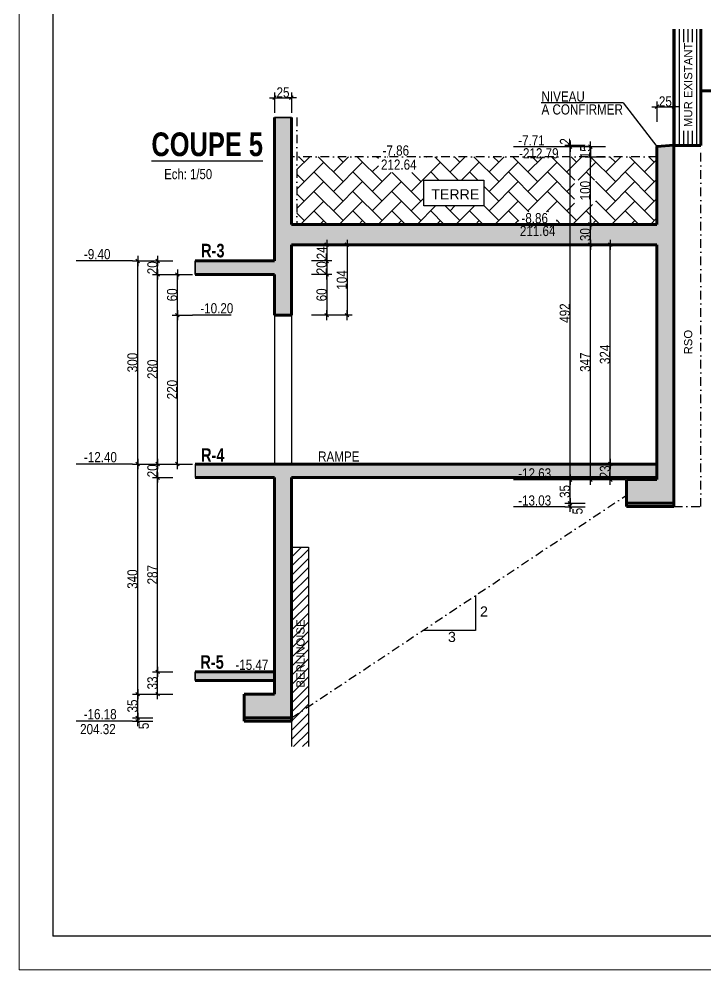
# Model space of a CAD drawing. Header units: millimetres. Extents: x -26249 to 60250, y -21218 to 23336.
# Drawn here: x 11663 to 12678, y 4553 to 5958 of the extents above; entities that cross this region are included whole.
import ezdxf
from ezdxf.enums import TextEntityAlignment as Align

# ---------------------------------------------------------------- set-up
doc = ezdxf.new("R2010")
doc.units = ezdxf.units.MM
doc.linetypes.add('TIRETPTX2', pattern=[50.8, 25.4, -12.7, 0, -12.7])
for name, color, linetype in [('01_cote_gen', 4, 'Continuous'), ('01_linteaux', 2, 'Continuous'), ('01_poch_BN', 9, 'Continuous'), ('01_poch_murs', 253, 'Continuous'), ('01_texte', 230, 'Continuous'), ('AA_COTES', 2, 'Continuous')]:
    doc.layers.add(name, color=color, linetype=linetype)
doc.layers.add('01_murs_coup', color=5, linetype='Continuous', lineweight=60)
doc.styles.add('ARIAL NA', font='ARIALN.TTF')
doc.styles.add('impact', font='impact.ttf')
doc.styles.add('MATTE_TXT', font='arial.ttf')
doc.styles.add('STYLE2', font='ARIALN.TTF')
doc.dimstyles.new('JB50', dxfattribs={"dimscale": 0.1, "dimtxt": 150, "dimasz": 15, "dimexe": 0.1, "dimexo": 0.1, "dimgap": 0.09, "dimtad": 1, "dimdec": 1, "dimdsep": 46, "dimtxsty": 'STYLE2', "dimblk1": 'BOND_G', "dimblk2": 'BOND_D', "dimsah": 1, "dimcen": 1.5, "dimdle": 0.01, "dimse1": 1, "dimse2": 1, "dimclrd": 4, "dimclre": 2, "dimclrt": 6, "dimazin": 2, "dimtfac": 2.333333, "dimtdec": 1, "dimtix": 1, "dimtmove": 2, "dimatfit": 3, "dimldrblk": 'BOND_G', "dimfxl": 1, "dimtolj": 1, "dimtzin": 0, "dimarcsym": 0})

# ---------------------------------------------------------------- blocks, each defined once
blk = doc.blocks.new('BOND_G')
at = {"layer": 'AA_COTES', "color": 0}
for p, q in [((0, -5), (0, 15)), ((5, 0), (-5, 0)), ((1.77, 1.77), (-1.77, -1.77))]:
    blk.add_line(p, q, dxfattribs=at)
blk = doc.blocks.new('BOND_D')
at = {"layer": 'AA_COTES', "color": 0}
for p, q in [((5, 0), (-5, 0)), ((-1.77, -1.77), (1.77, 1.77)), ((0, 5), (0, -15))]:
    blk.add_line(p, q, dxfattribs=at)
blk = doc.blocks.new('*D2179')
at = {"layer": '01_cote_gen', "color": 4, "lineweight": -2, "transparency": 16777216}
blk.add_line((12477, 5239.4), (12477, 5241.4), dxfattribs=at)
at = {"layer": 'Defpoints', "color": 0, "transparency": 16777216}
for p in [(12477, 5242.9), (12530.3, 5242.9), (12530.3, 5237.9)]:
    blk.add_point(p, dxfattribs=at)
at = {"layer": '01_cote_gen', "color": 4, "lineweight": -2, "transparency": 16777216, "xscale": 1.5, "yscale": 1.5, "zscale": 1.5}
for name, p, rotation in [('BOND_D', (12477, 5242.9), 90), ('BOND_G', (12477, 5237.9), 270)]:
    blk.add_blockref(name, p, dxfattribs=dict(at, rotation=rotation))
at = {"layer": '01_cote_gen', "color": 6, "transparency": 16777216, "insert": (12488.1, 5231.3), "char_height": 15, "attachment_point": 5, "rotation": 90, "style": 'STYLE2'}
blk.add_mtext('\\A1;5', dxfattribs=at)
blk = doc.blocks.new('*D2183')
at = {"layer": '01_cote_gen', "color": 4, "lineweight": -2, "transparency": 16777216}
blk.add_line((12606.8, 5828.9), (12628.8, 5828.9), dxfattribs=at)
at = {"layer": 'Defpoints', "color": 0, "transparency": 16777216}
for p in [(12605.3, 5833.9), (12630.3, 5835.9), (12630.3, 5828.9)]:
    blk.add_point(p, dxfattribs=at)
at = {"layer": '01_cote_gen', "color": 4, "lineweight": -2, "transparency": 16777216, "xscale": 1.5, "yscale": 1.5, "zscale": 1.5, "rotation": 180}
blk.add_blockref('BOND_G', (12605.3, 5828.9), dxfattribs=at)
at = {"layer": '01_cote_gen', "color": 4, "lineweight": -2, "transparency": 16777216, "xscale": 1.5, "yscale": 1.5, "zscale": 1.5}
blk.add_blockref('BOND_D', (12630.3, 5828.9), dxfattribs=at)
at = {"layer": '01_cote_gen', "color": 6, "transparency": 16777216, "insert": (12617.8, 5836.6), "char_height": 15, "attachment_point": 5, "style": 'STYLE2'}
blk.add_mtext('\\A1;25', dxfattribs=at)
blk = doc.blocks.new('*D2296')
at = {"layer": '01_cote_gen', "color": 4, "lineweight": -2, "transparency": 16777216}
blk.add_line((12507, 5279.4), (12507, 5623.4), dxfattribs=at)
at = {"layer": 'Defpoints', "color": 0, "transparency": 16777216}
for p in [(12507, 5624.9), (12605.3, 5624.9), (12605.3, 5277.9)]:
    blk.add_point(p, dxfattribs=at)
at = {"layer": '01_cote_gen', "color": 4, "lineweight": -2, "transparency": 16777216, "xscale": 1.5, "yscale": 1.5, "zscale": 1.5}
for name, p, rotation in [('BOND_D', (12507, 5624.9), 90), ('BOND_G', (12507, 5277.9), 270)]:
    blk.add_blockref(name, p, dxfattribs=dict(at, rotation=rotation))
at = {"layer": '01_cote_gen', "color": 6, "transparency": 16777216, "insert": (12499.4, 5451.4), "char_height": 15, "attachment_point": 5, "rotation": 90, "style": 'STYLE2'}
blk.add_mtext('\\A1;347', dxfattribs=at)
blk = doc.blocks.new('*D2297')
at = {"layer": '01_cote_gen', "color": 4, "lineweight": -2, "transparency": 16777216}
blk.add_line((11896.7, 5522.4), (11896.7, 5579.4), dxfattribs=at)
at = {"layer": 'Defpoints', "color": 0, "transparency": 16777216}
for p in [(11896.7, 5580.9), (11930, 5580.9), (11919.2, 5520.9)]:
    blk.add_point(p, dxfattribs=at)
at = {"layer": '01_cote_gen', "color": 4, "lineweight": -2, "transparency": 16777216, "xscale": 1.5, "yscale": 1.5, "zscale": 1.5}
for name, p, rotation in [('BOND_D', (11896.7, 5580.9), 90), ('BOND_G', (11896.7, 5520.9), 270)]:
    blk.add_blockref(name, p, dxfattribs=dict(at, rotation=rotation))
at = {"layer": '01_cote_gen', "color": 6, "transparency": 16777216, "insert": (11889, 5550.9), "char_height": 15, "attachment_point": 5, "rotation": 90, "style": 'STYLE2'}
blk.add_mtext('\\A1;60', dxfattribs=at)
blk = doc.blocks.new('*D2184')
at = {"layer": '01_cote_gen', "color": 4, "lineweight": -2, "transparency": 16777216}
blk.add_line((12477, 5244.4), (12477, 5276.4), dxfattribs=at)
at = {"layer": 'Defpoints', "color": 0, "transparency": 16777216}
for p in [(12477, 5277.9), (12530.3, 5277.9), (12530.3, 5242.9)]:
    blk.add_point(p, dxfattribs=at)
at = {"layer": '01_cote_gen', "color": 4, "lineweight": -2, "transparency": 16777216, "xscale": 1.5, "yscale": 1.5, "zscale": 1.5}
for name, p, rotation in [('BOND_D', (12477, 5277.9), 90), ('BOND_G', (12477, 5242.9), 270)]:
    blk.add_blockref(name, p, dxfattribs=dict(at, rotation=rotation))
at = {"layer": '01_cote_gen', "color": 6, "transparency": 16777216, "insert": (12469.3, 5260.4), "char_height": 15, "attachment_point": 5, "rotation": 90, "style": 'STYLE2'}
blk.add_mtext('\\A1;35', dxfattribs=at)
blk = doc.blocks.new('*D2185')
at = {"layer": '01_cote_gen', "color": 4, "lineweight": -2, "transparency": 16777216}
blk.add_line((11867.6, 4962.4), (11867.6, 4992.4), dxfattribs=at)
at = {"layer": 'Defpoints', "color": 0, "transparency": 16777216}
for p in [(11867.6, 4993.9), (12024.8, 4993.9), (12024.8, 4960.9)]:
    blk.add_point(p, dxfattribs=at)
at = {"layer": '01_cote_gen', "color": 4, "lineweight": -2, "transparency": 16777216, "xscale": 1.5, "yscale": 1.5, "zscale": 1.5}
for name, p, rotation in [('BOND_D', (11867.6, 4993.9), 90), ('BOND_G', (11867.6, 4960.9), 270)]:
    blk.add_blockref(name, p, dxfattribs=dict(at, rotation=rotation))
at = {"layer": '01_cote_gen', "color": 6, "transparency": 16777216, "insert": (11859.9, 4977.4), "char_height": 15, "attachment_point": 5, "rotation": 90, "style": 'STYLE2'}
blk.add_mtext('\\A1;33', dxfattribs=at)
blk = doc.blocks.new('*D2298')
at = {"layer": '01_cote_gen', "color": 4, "lineweight": -2, "transparency": 16777216}
blk.add_line((11838.1, 4922.4), (11838.1, 4924.4), dxfattribs=at)
at = {"layer": 'Defpoints', "color": 0, "transparency": 16777216}
for p in [(11838.1, 4925.9), (11995.3, 4925.9), (11995.3, 4920.9)]:
    blk.add_point(p, dxfattribs=at)
at = {"layer": '01_cote_gen', "color": 4, "lineweight": -2, "transparency": 16777216, "xscale": 1.5, "yscale": 1.5, "zscale": 1.5}
for name, p, rotation in [('BOND_D', (11838.1, 4925.9), 90), ('BOND_G', (11838.1, 4920.9), 270)]:
    blk.add_blockref(name, p, dxfattribs=dict(at, rotation=rotation))
at = {"layer": '01_cote_gen', "color": 6, "transparency": 16777216, "insert": (11847.1, 4914), "char_height": 15, "attachment_point": 5, "rotation": 90, "style": 'STYLE2'}
blk.add_mtext('\\A1;5', dxfattribs=at)
blk = doc.blocks.new('*D2299')
at = {"layer": '01_cote_gen', "color": 4, "lineweight": -2, "transparency": 16777216}
blk.add_line((11838.1, 5302.4), (11838.1, 5599.4), dxfattribs=at)
at = {"layer": 'Defpoints', "color": 0, "transparency": 16777216}
for p in [(11838.1, 5600.9), (11996.2, 5600.9), (11922.9, 5300.9)]:
    blk.add_point(p, dxfattribs=at)
at = {"layer": '01_cote_gen', "color": 4, "lineweight": -2, "transparency": 16777216, "xscale": 1.5, "yscale": 1.5, "zscale": 1.5}
for name, p, rotation in [('BOND_D', (11838.1, 5600.9), 90), ('BOND_G', (11838.1, 5300.9), 270)]:
    blk.add_blockref(name, p, dxfattribs=dict(at, rotation=rotation))
at = {"layer": '01_cote_gen', "color": 6, "transparency": 16777216, "insert": (11830.4, 5450.9), "char_height": 15, "attachment_point": 5, "rotation": 90, "style": 'STYLE2'}
blk.add_mtext('\\A1;300', dxfattribs=at)
blk = doc.blocks.new('*D2300')
at = {"layer": '01_cote_gen', "color": 4, "lineweight": -2, "transparency": 16777216}
blk.add_line((11867.6, 4995.4), (11867.6, 5279.4), dxfattribs=at)
at = {"layer": 'Defpoints', "color": 0, "transparency": 16777216}
for p in [(11867.6, 5280.9), (11922.9, 5280.9), (11890.1, 4993.9)]:
    blk.add_point(p, dxfattribs=at)
at = {"layer": '01_cote_gen', "color": 4, "lineweight": -2, "transparency": 16777216, "xscale": 1.5, "yscale": 1.5, "zscale": 1.5}
for name, p, rotation in [('BOND_D', (11867.6, 5280.9), 90), ('BOND_G', (11867.6, 4993.9), 270)]:
    blk.add_blockref(name, p, dxfattribs=dict(at, rotation=rotation))
at = {"layer": '01_cote_gen', "color": 6, "transparency": 16777216, "insert": (11859.9, 5137.4), "char_height": 15, "attachment_point": 5, "rotation": 90, "style": 'STYLE2'}
blk.add_mtext('\\A1;287', dxfattribs=at)
blk = doc.blocks.new('*D2301')
at = {"layer": '01_cote_gen', "color": 4, "lineweight": -2, "transparency": 16777216}
blk.add_line((11867.6, 5302.4), (11867.6, 5579.4), dxfattribs=at)
at = {"layer": 'Defpoints', "color": 0, "transparency": 16777216}
for p in [(11867.6, 5580.9), (11922.9, 5580.9), (11922.9, 5300.9)]:
    blk.add_point(p, dxfattribs=at)
at = {"layer": '01_cote_gen', "color": 4, "lineweight": -2, "transparency": 16777216, "xscale": 1.5, "yscale": 1.5, "zscale": 1.5}
for name, p, rotation in [('BOND_D', (11867.6, 5580.9), 90), ('BOND_G', (11867.6, 5300.9), 270)]:
    blk.add_blockref(name, p, dxfattribs=dict(at, rotation=rotation))
at = {"layer": '01_cote_gen', "color": 6, "transparency": 16777216, "insert": (11859.9, 5440.9), "char_height": 15, "attachment_point": 5, "rotation": 90, "style": 'STYLE2'}
blk.add_mtext('\\A1;280', dxfattribs=at)
blk = doc.blocks.new('*D2186')
at = {"layer": '01_cote_gen', "color": 4, "lineweight": -2, "transparency": 16777216}
blk.add_line((11867.6, 5282.4), (11867.6, 5299.4), dxfattribs=at)
at = {"layer": 'Defpoints', "color": 0, "transparency": 16777216}
for p in [(11860.6, 5300.9), (11867.6, 5300.9), (11890.1, 5280.9)]:
    blk.add_point(p, dxfattribs=at)
at = {"layer": '01_cote_gen', "color": 4, "lineweight": -2, "transparency": 16777216, "xscale": 1.5, "yscale": 1.5, "zscale": 1.5}
for name, p, rotation in [('BOND_D', (11867.6, 5300.9), 90), ('BOND_G', (11867.6, 5280.9), 270)]:
    blk.add_blockref(name, p, dxfattribs=dict(at, rotation=rotation))
at = {"layer": '01_cote_gen', "color": 6, "transparency": 16777216, "insert": (11859.9, 5290.9), "char_height": 15, "attachment_point": 5, "rotation": 90, "style": 'STYLE2'}
blk.add_mtext('\\A1;20', dxfattribs=at)
blk = doc.blocks.new('*D2302')
at = {"layer": '01_cote_gen', "color": 4, "lineweight": -2, "transparency": 16777216}
blk.add_line((12041.8, 5842.2), (12063.8, 5842.2), dxfattribs=at)
at = {"layer": 'Defpoints', "color": 0, "transparency": 16777216}
for p in [(12065.3, 5842.2), (12040.3, 5813), (12065.3, 5813)]:
    blk.add_point(p, dxfattribs=at)
at = {"layer": '01_cote_gen', "color": 4, "lineweight": -2, "transparency": 16777216, "xscale": 1.5, "yscale": 1.5, "zscale": 1.5, "rotation": 180}
blk.add_blockref('BOND_G', (12040.3, 5842.2), dxfattribs=at)
at = {"layer": '01_cote_gen', "color": 4, "lineweight": -2, "transparency": 16777216, "xscale": 1.5, "yscale": 1.5, "zscale": 1.5}
blk.add_blockref('BOND_D', (12065.3, 5842.2), dxfattribs=at)
at = {"layer": '01_cote_gen', "color": 6, "transparency": 16777216, "insert": (12052.8, 5849.9), "char_height": 15, "attachment_point": 5, "style": 'STYLE2'}
blk.add_mtext('\\A1;25', dxfattribs=at)
blk = doc.blocks.new('*D2303')
at = {"layer": '01_cote_gen', "color": 4, "lineweight": -2, "transparency": 16777216}
blk.add_line((11867.6, 5582.4), (11867.6, 5599.4), dxfattribs=at)
at = {"layer": 'Defpoints', "color": 0, "transparency": 16777216}
for p in [(11867.6, 5600.9), (11922.9, 5600.9), (11922.9, 5580.9)]:
    blk.add_point(p, dxfattribs=at)
at = {"layer": '01_cote_gen', "color": 4, "lineweight": -2, "transparency": 16777216, "xscale": 1.5, "yscale": 1.5, "zscale": 1.5}
for name, p, rotation in [('BOND_D', (11867.6, 5600.9), 90), ('BOND_G', (11867.6, 5580.9), 270)]:
    blk.add_blockref(name, p, dxfattribs=dict(at, rotation=rotation))
at = {"layer": '01_cote_gen', "color": 6, "transparency": 16777216, "insert": (11859.9, 5590.9), "char_height": 15, "attachment_point": 5, "rotation": 90, "style": 'STYLE2'}
blk.add_mtext('\\A1;20', dxfattribs=at)
blk = doc.blocks.new('*D2304')
at = {"layer": '01_cote_gen', "color": 4, "lineweight": -2, "transparency": 16777216}
blk.add_line((12507, 5626.4), (12507, 5653.4), dxfattribs=at)
at = {"layer": 'Defpoints', "color": 0, "transparency": 16777216}
for p in [(12507, 5654.9), (12545.6, 5654.9), (12545.6, 5624.9)]:
    blk.add_point(p, dxfattribs=at)
at = {"layer": '01_cote_gen', "color": 4, "lineweight": -2, "transparency": 16777216, "xscale": 1.5, "yscale": 1.5, "zscale": 1.5}
for name, p, rotation in [('BOND_D', (12507, 5654.9), 90), ('BOND_G', (12507, 5624.9), 270)]:
    blk.add_blockref(name, p, dxfattribs=dict(at, rotation=rotation))
at = {"layer": '01_cote_gen', "color": 6, "transparency": 16777216, "insert": (12499.4, 5639.9), "char_height": 15, "attachment_point": 5, "rotation": 90, "style": 'STYLE2'}
blk.add_mtext('\\A1;30', dxfattribs=at)
blk = doc.blocks.new('*D2305')
at = {"layer": '01_cote_gen', "color": 4, "lineweight": -2, "transparency": 16777216}
blk.add_line((11896.7, 5302.4), (11896.7, 5519.4), dxfattribs=at)
at = {"layer": 'Defpoints', "color": 0, "transparency": 16777216}
for p in [(11896.7, 5520.9), (12040.3, 5520.9), (12040.3, 5300.9)]:
    blk.add_point(p, dxfattribs=at)
at = {"layer": '01_cote_gen', "color": 4, "lineweight": -2, "transparency": 16777216, "xscale": 1.5, "yscale": 1.5, "zscale": 1.5}
for name, p, rotation in [('BOND_D', (11896.7, 5520.9), 90), ('BOND_G', (11896.7, 5300.9), 270)]:
    blk.add_blockref(name, p, dxfattribs=dict(at, rotation=rotation))
at = {"layer": '01_cote_gen', "color": 6, "transparency": 16777216, "insert": (11889, 5410.9), "char_height": 15, "attachment_point": 5, "rotation": 90, "style": 'STYLE2'}
blk.add_mtext('\\A1;220', dxfattribs=at)
blk = doc.blocks.new('*D2306')
at = {"layer": '01_cote_gen', "color": 4, "lineweight": -2, "transparency": 16777216}
blk.add_line((11838.1, 4927.4), (11838.1, 4959.4), dxfattribs=at)
at = {"layer": 'Defpoints', "color": 0, "transparency": 16777216}
for p in [(11838.1, 4960.9), (11995.3, 4960.9), (11995.3, 4925.9)]:
    blk.add_point(p, dxfattribs=at)
at = {"layer": '01_cote_gen', "color": 4, "lineweight": -2, "transparency": 16777216, "xscale": 1.5, "yscale": 1.5, "zscale": 1.5}
for name, p, rotation in [('BOND_D', (11838.1, 4960.9), 90), ('BOND_G', (11838.1, 4925.9), 270)]:
    blk.add_blockref(name, p, dxfattribs=dict(at, rotation=rotation))
at = {"layer": '01_cote_gen', "color": 6, "transparency": 16777216, "insert": (11830.4, 4943.4), "char_height": 15, "attachment_point": 5, "rotation": 90, "style": 'STYLE2'}
blk.add_mtext('\\A1;35', dxfattribs=at)
blk = doc.blocks.new('*D2188')
at = {"layer": '01_cote_gen', "color": 4, "lineweight": -2, "transparency": 16777216}
blk.add_line((11838.1, 4962.4), (11838.1, 5299.4), dxfattribs=at)
at = {"layer": 'Defpoints', "color": 0, "transparency": 16777216}
for p in [(11838.1, 5300.9), (11919.2, 5300.9), (11890.1, 4960.9)]:
    blk.add_point(p, dxfattribs=at)
at = {"layer": '01_cote_gen', "color": 4, "lineweight": -2, "transparency": 16777216, "xscale": 1.5, "yscale": 1.5, "zscale": 1.5}
for name, p, rotation in [('BOND_D', (11838.1, 5300.9), 90), ('BOND_G', (11838.1, 4960.9), 270)]:
    blk.add_blockref(name, p, dxfattribs=dict(at, rotation=rotation))
at = {"layer": '01_cote_gen', "color": 6, "transparency": 16777216, "insert": (11830.4, 5130.9), "char_height": 15, "attachment_point": 5, "rotation": 90, "style": 'STYLE2'}
blk.add_mtext('\\A1;340', dxfattribs=at)
blk = doc.blocks.new('*D2176')
at = {"layer": '01_cote_gen', "color": 4, "lineweight": -2, "transparency": 16777216}
blk.add_line((12477, 5279.4), (12477, 5768.4), dxfattribs=at)
at = {"layer": 'Defpoints', "color": 0, "transparency": 16777216}
for p in [(12477, 5769.9), (12529.5, 5769.9), (12529.5, 5277.9)]:
    blk.add_point(p, dxfattribs=at)
at = {"layer": '01_cote_gen', "color": 4, "lineweight": -2, "transparency": 16777216, "xscale": 1.5, "yscale": 1.5, "zscale": 1.5}
for name, p, rotation in [('BOND_D', (12477, 5769.9), 90), ('BOND_G', (12477, 5277.9), 270)]:
    blk.add_blockref(name, p, dxfattribs=dict(at, rotation=rotation))
at = {"layer": '01_cote_gen', "color": 6, "transparency": 16777216, "insert": (12469.3, 5523.9), "char_height": 15, "attachment_point": 5, "rotation": 90, "style": 'STYLE2'}
blk.add_mtext('\\A1;492', dxfattribs=at)
blk = doc.blocks.new('*D2288')
at = {"layer": '01_cote_gen', "color": 4, "lineweight": -2, "transparency": 16777216}
for p, q in [((12477, 5773.4), (12477, 5774.9)), ((12477, 5771.9), (12477, 5769.9)), ((12477, 5768.4), (12477, 5766.9))]:
    blk.add_line(p, q, dxfattribs=at)
at = {"layer": 'Defpoints', "color": 0, "transparency": 16777216}
for p in [(12477, 5769.9), (12605.3, 5769.9), (12630.3, 5771.9)]:
    blk.add_point(p, dxfattribs=at)
at = {"layer": '01_cote_gen', "color": 4, "lineweight": -2, "transparency": 16777216, "xscale": 1.5, "yscale": 1.5, "zscale": 1.5}
for name, p, rotation in [('BOND_G', (12477, 5771.9), 270), ('BOND_D', (12477, 5769.9), 90)]:
    blk.add_blockref(name, p, dxfattribs=dict(at, rotation=rotation))
at = {"layer": '01_cote_gen', "color": 6, "transparency": 16777216, "insert": (12469.5, 5777.6), "char_height": 15, "attachment_point": 5, "rotation": 90, "style": 'STYLE2'}
blk.add_mtext('\\A1;2', dxfattribs=at)
blk = doc.blocks.new('*D2289')
at = {"layer": '01_cote_gen', "color": 4, "lineweight": -2, "transparency": 16777216}
blk.add_line((12117.5, 5623.4), (12117.5, 5602.4), dxfattribs=at)
at = {"layer": 'Defpoints', "color": 0, "transparency": 16777216}
for p in [(12065.3, 5624.9), (12040.3, 5600.9), (12117.5, 5600.9)]:
    blk.add_point(p, dxfattribs=at)
at = {"layer": '01_cote_gen', "color": 4, "lineweight": -2, "transparency": 16777216, "xscale": 1.5, "yscale": 1.5, "zscale": 1.5}
for name, p, rotation in [('BOND_G', (12117.5, 5624.9), 90), ('BOND_D', (12117.5, 5600.9), 270)]:
    blk.add_blockref(name, p, dxfattribs=dict(at, rotation=rotation))
at = {"layer": '01_cote_gen', "color": 6, "transparency": 16777216, "insert": (12110, 5612.9), "char_height": 15, "attachment_point": 5, "rotation": 90, "style": 'STYLE2'}
blk.add_mtext('\\A1;24', dxfattribs=at)
blk = doc.blocks.new('*D2290')
at = {"layer": '01_cote_gen', "color": 4, "lineweight": -2, "transparency": 16777216}
blk.add_line((12117.5, 5599.4), (12117.5, 5582.4), dxfattribs=at)
at = {"layer": 'Defpoints', "color": 0, "transparency": 16777216}
for p in [(12095, 5600.9), (12040.3, 5580.9), (12117.5, 5580.9)]:
    blk.add_point(p, dxfattribs=at)
at = {"layer": '01_cote_gen', "color": 4, "lineweight": -2, "transparency": 16777216, "xscale": 1.5, "yscale": 1.5, "zscale": 1.5}
for name, p, rotation in [('BOND_G', (12117.5, 5600.9), 90), ('BOND_D', (12117.5, 5580.9), 270)]:
    blk.add_blockref(name, p, dxfattribs=dict(at, rotation=rotation))
at = {"layer": '01_cote_gen', "color": 6, "transparency": 16777216, "insert": (12109.9, 5590.9), "char_height": 15, "attachment_point": 5, "rotation": 90, "style": 'STYLE2'}
blk.add_mtext('\\A1;20', dxfattribs=at)
blk = doc.blocks.new('*D2291')
at = {"layer": '01_cote_gen', "color": 4, "lineweight": -2, "transparency": 16777216}
blk.add_line((12117.5, 5579.4), (12117.5, 5522.4), dxfattribs=at)
at = {"layer": 'Defpoints', "color": 0, "transparency": 16777216}
for p in [(12095, 5580.9), (12065.3, 5520.9), (12117.5, 5520.9)]:
    blk.add_point(p, dxfattribs=at)
at = {"layer": '01_cote_gen', "color": 4, "lineweight": -2, "transparency": 16777216, "xscale": 1.5, "yscale": 1.5, "zscale": 1.5}
for name, p, rotation in [('BOND_G', (12117.5, 5580.9), 90), ('BOND_D', (12117.5, 5520.9), 270)]:
    blk.add_blockref(name, p, dxfattribs=dict(at, rotation=rotation))
at = {"layer": '01_cote_gen', "color": 6, "transparency": 16777216, "insert": (12109.9, 5550.9), "char_height": 15, "attachment_point": 5, "rotation": 90, "style": 'STYLE2'}
blk.add_mtext('\\A1;60', dxfattribs=at)
blk = doc.blocks.new('*D2292')
at = {"layer": '01_cote_gen', "color": 4, "lineweight": -2, "transparency": 16777216}
blk.add_line((12147.5, 5623.4), (12147.5, 5522.4), dxfattribs=at)
at = {"layer": 'Defpoints', "color": 0, "transparency": 16777216}
for p in [(12139.1, 5624.9), (12125, 5520.9), (12147.5, 5520.9)]:
    blk.add_point(p, dxfattribs=at)
at = {"layer": '01_cote_gen', "color": 4, "lineweight": -2, "transparency": 16777216, "xscale": 1.5, "yscale": 1.5, "zscale": 1.5}
for name, p, rotation in [('BOND_G', (12147.5, 5624.9), 90), ('BOND_D', (12147.5, 5520.9), 270)]:
    blk.add_blockref(name, p, dxfattribs=dict(at, rotation=rotation))
at = {"layer": '01_cote_gen', "color": 6, "transparency": 16777216, "insert": (12139.8, 5572.9), "char_height": 15, "attachment_point": 5, "rotation": 90, "style": 'STYLE2'}
blk.add_mtext('\\A1;104', dxfattribs=at)
blk = doc.blocks.new('*D2293')
at = {"layer": '01_cote_gen', "color": 4, "lineweight": -2, "transparency": 16777216}
blk.add_line((12507, 5656.4), (12507, 5753.4), dxfattribs=at)
at = {"layer": 'Defpoints', "color": 0, "transparency": 16777216}
for p in [(12507, 5754.9), (12605.3, 5754.9), (12529.5, 5654.9)]:
    blk.add_point(p, dxfattribs=at)
at = {"layer": '01_cote_gen', "color": 4, "lineweight": -2, "transparency": 16777216, "xscale": 1.5, "yscale": 1.5, "zscale": 1.5}
for name, p, rotation in [('BOND_D', (12507, 5754.9), 90), ('BOND_G', (12507, 5654.9), 270)]:
    blk.add_blockref(name, p, dxfattribs=dict(at, rotation=rotation))
at = {"layer": '01_cote_gen', "color": 6, "transparency": 16777216, "insert": (12499.4, 5704.9), "char_height": 15, "attachment_point": 5, "rotation": 90, "style": 'STYLE2'}
blk.add_mtext('\\A1;100', dxfattribs=at)
blk = doc.blocks.new('*D2294')
at = {"layer": '01_cote_gen', "color": 4, "lineweight": -2, "transparency": 16777216}
for p, q in [((12507, 5771.4), (12507, 5772.9)), ((12507, 5769.9), (12507, 5754.9)), ((12507, 5753.4), (12507, 5751.9))]:
    blk.add_line(p, q, dxfattribs=at)
at = {"layer": 'Defpoints', "color": 0, "transparency": 16777216}
for p in [(12605.3, 5769.9), (12507, 5754.9), (12605.3, 5754.9)]:
    blk.add_point(p, dxfattribs=at)
at = {"layer": '01_cote_gen', "color": 4, "lineweight": -2, "transparency": 16777216, "xscale": 1.5, "yscale": 1.5, "zscale": 1.5}
for name, p, rotation in [('BOND_G', (12507, 5769.9), 270), ('BOND_D', (12507, 5754.9), 90)]:
    blk.add_blockref(name, p, dxfattribs=dict(at, rotation=rotation))
at = {"layer": '01_cote_gen', "color": 6, "transparency": 16777216, "insert": (12499.4, 5762.4), "char_height": 15, "attachment_point": 5, "rotation": 90, "style": 'STYLE2'}
blk.add_mtext('\\A1;15', dxfattribs=at)
blk = doc.blocks.new('*D2280')
at = {"layer": '01_cote_gen', "color": 4, "lineweight": -2, "transparency": 16777216}
blk.add_line((12536.3, 5279.4), (12536.3, 5299.4), dxfattribs=at)
at = {"layer": 'Defpoints', "color": 0, "transparency": 16777216}
for p in [(12536.3, 5300.9), (12567, 5300.9), (12560.3, 5277.9)]:
    blk.add_point(p, dxfattribs=at)
at = {"layer": '01_cote_gen', "color": 4, "lineweight": -2, "transparency": 16777216, "xscale": 1.5, "yscale": 1.5, "zscale": 1.5}
for name, p, rotation in [('BOND_D', (12536.3, 5300.9), 90), ('BOND_G', (12536.3, 5277.9), 270)]:
    blk.add_blockref(name, p, dxfattribs=dict(at, rotation=rotation))
at = {"layer": '01_cote_gen', "color": 6, "transparency": 16777216, "insert": (12528.6, 5289.4), "char_height": 15, "attachment_point": 5, "rotation": 90, "style": 'STYLE2'}
blk.add_mtext('\\A1;23', dxfattribs=at)
blk = doc.blocks.new('*D2281')
at = {"layer": '01_cote_gen', "color": 4, "lineweight": -2, "transparency": 16777216}
blk.add_line((12536.3, 5302.4), (12536.3, 5623.4), dxfattribs=at)
at = {"layer": 'Defpoints', "color": 0, "transparency": 16777216}
for p in [(12536.3, 5624.9), (12554.5, 5624.9), (12543.8, 5300.9)]:
    blk.add_point(p, dxfattribs=at)
at = {"layer": '01_cote_gen', "color": 4, "lineweight": -2, "transparency": 16777216, "xscale": 1.5, "yscale": 1.5, "zscale": 1.5}
for name, p, rotation in [('BOND_D', (12536.3, 5624.9), 90), ('BOND_G', (12536.3, 5300.9), 270)]:
    blk.add_blockref(name, p, dxfattribs=dict(at, rotation=rotation))
at = {"layer": '01_cote_gen', "color": 6, "transparency": 16777216, "insert": (12528.6, 5462.9), "char_height": 15, "attachment_point": 5, "rotation": 90, "style": 'STYLE2'}
blk.add_mtext('\\A1;324', dxfattribs=at)

msp = doc.modelspace()

# ---------------------------------------------------------------- hatches: boundary and pattern name
at = {"layer": '01_poch_BN'}
h = msp.add_hatch(color=256, dxfattribs=at)
h.dxf.hatch_style = 1
h.paths.add_polyline_path([(12630.35, 5771.934), (12605.35, 5769.934), (12605.35, 5654.919), (12065.35, 5654.919), (12065.35, 5812.976), (12040.35, 5812.976), (12040.35, 5600.92), (11922.935, 5600.92), (11922.935, 5580.92), (12040.35, 5580.92), (12040.35, 5520.919), (12065.35, 5520.919), (12065.35, 5624.918), (12605.35, 5624.918), (12605.35, 5277.933), (12560.35, 5277.933), (12560.35, 5242.926), (12630.35, 5242.926)])
h.paths.add_polyline_path([(12065.35, 5280.92), (12605.35, 5280.92), (12605.35, 5300.92), (12065.35, 5300.92), (11922.935, 5300.92), (11922.935, 5280.92), (12040.35, 5280.92), (12040.35, 4960.919), (11995.35, 4960.919), (11995.35, 4925.919), (12065.35, 4925.919)])
h.paths.add_polyline_path([(12040.35, 4993.919), (11922.935, 4993.919), (11922.935, 4980.919), (12040.35, 4980.919)], flags=17)
at = {"layer": '01_poch_murs'}
h = msp.add_hatch(dxfattribs=at)
h.set_pattern_fill('ANSI31', color=256, scale=2, angle=45)
h.set_pattern_definition([(90, (-9611.531, 4200.6285), (-6.35, 1e-15), [])])
h.paths.add_polyline_path([(12660.779, 5793.26), (12660.779, 5924.27), (12642.165, 5924.27), (12642.165, 5793.26)], flags=16)
h.paths.add_polyline_path([(12670.35, 5943.343), (12630.35, 5943.343), (12630.35, 5773.474), (12670.35, 5773.474)])
h = msp.add_hatch(dxfattribs=at)
h.set_pattern_fill('AR-HBONE', color=256, scale=0.2)
h.set_pattern_definition([(45, (230.273, 3203.654), (3e-15, 28.73682), [60.96, -20.32]), (135, (244.641, 3218.022), (3e-15, 28.73682), [60.96, -20.32])])
h.paths.add_polyline_path([(12605.35, 5754.919), (12073.35, 5754.919), (12073.35, 5654.919), (12605.35, 5654.919)])
h.paths.add_polyline_path([(12349.399, 5682.167), (12260.809, 5682.167), (12260.809, 5720.459), (12349.399, 5720.459)], flags=16)
h.paths.add_polyline_path([(12514.895, 5684.337), (12514.895, 5720.507), (12483.667, 5720.507), (12483.667, 5684.337)], flags=16)
h.paths.add_polyline_path([(12268.105, 5688.109), (12346.624, 5688.109), (12346.624, 5710.609), (12268.105, 5710.609)], flags=0)
h.paths.add_polyline_path([(12193.774, 5731.702), (12265.525, 5731.702), (12265.525, 5754.678), (12193.774, 5754.678)], flags=16)
h.paths.add_polyline_path([(12401.29, 5650.607), (12456.711, 5650.607), (12456.711, 5673.583), (12401.29, 5673.583)])
h = msp.add_hatch(dxfattribs=at)
h.set_pattern_fill('ANSI31', color=256, scale=3)
h.set_pattern_definition([(45, (409.109, 2990.255), (-6.735192, 6.735192), [])])
h.paths.add_polyline_path([(12090.35, 5177.412), (12073.35, 5177.412), (12073.35, 4881.423), (12090.35, 4881.455)])
h.paths.add_polyline_path([(12073.35, 5177.412), (12065.35, 5177.412), (12065.35, 4883.427), (12073.35, 4883.427)])
h.paths.add_polyline_path([(12090.35, 4881.455), (12073.35, 4881.423), (12073.35, 4883.427), (12090.35, 4883.427)], flags=17)

# ---------------------------------------------------------------- linework, layer by layer
at = {"layer": '01_linteaux', "linetype": 'TIRETPTX2', "ltscale": 0.5}
for p, q in [((12073.35, 5812.976, 9.99), (12073.35, 5654.919, 9.99)), ((12670.35, 5237.926, 9.99), (12670.35, 5771.474, 9.99)), ((12605.35, 5754.919, 9.99), (12066.63, 5754.919, 9.99)), ((12065.35, 4925.919, 9.99), (12560.35, 5254.919, 9.99)), ((12630.35, 5237.926, 9.99), (12670.35, 5237.926, 9.99))]:
    msp.add_line(p, q, dxfattribs=at)
at = {"layer": '01_linteaux'}
for p, q in [((12040.35, 5520.919, 9.99), (12040.35, 5300.92, 9.99)), ((12065.35, 5520.919, 9.99), (12065.35, 5300.92, 9.99)), ((12065.35, 5177.92, 9.99), (12090.35, 5177.92, 9.99)), ((12090.35, 5177.92, 9.99), (12090.35, 4883.678, 9.99)), ((12065.35, 4920.919, 9.99), (12065.35, 4883.678, 9.99))]:
    msp.add_line(p, q, dxfattribs=at)
at = {"layer": '01_murs_coup', "linetype": 'Continuous', "lineweight": 5}
for p in [(11662.741, 8753.358), (21156.96, 4553.358)]:
    msp.add_line(p, (11662.741, 4553.358), dxfattribs=at)
at = {"layer": '01_murs_coup'}
for p, q in [((12630.35, 5943.343, 9.99), (12630.35, 5771.474, 9.99)), ((12670.35, 5771.474, 9.99), (12670.35, 5943.343, 9.99)), ((12670.35, 5852.475, 9.99), (12787.927, 5852.475, 9.99)), ((12040.35, 5812.976, 9.99), (12040.35, 5600.92, 9.99)), ((12065.35, 5812.976, 9.99), (12065.35, 5654.919, 9.99)), ((12605.35, 5769.934, 9.99), (12630.35, 5771.934, 9.99)), ((12605.35, 5769.934, 9.99), (12605.35, 5654.919, 9.99)), ((12630.35, 5771.934, 9.99), (12630.35, 5237.926, 9.99)), ((12630.35, 5771.474, 9.99), (12670.35, 5771.474, 9.99)), ((12065.35, 5654.919, 9.99), (12605.35, 5654.919, 9.99)), ((12065.35, 5624.918, 9.99), (12065.35, 5520.919, 9.99)), ((12065.35, 5624.918, 9.99), (12605.35, 5624.918, 9.99)), ((12605.35, 5624.918, 9.99), (12605.35, 5277.933, 9.99)), ((11922.935, 5600.92, 9.99), (12040.35, 5600.92, 9.99)), ((11922.935, 5580.92, 9.99), (12040.35, 5580.92, 9.99)), ((12040.35, 5580.92, 9.99), (12040.35, 5520.919, 9.99)), ((12065.35, 5520.919, 9.99), (12040.35, 5520.919, 9.99)), ((11922.935, 5300.92, 9.99), (12065.35, 5300.92, 9.99)), ((12605.35, 5300.92, 9.99), (12065.35, 5300.92, 9.99)), ((11922.935, 5280.92, 9.99), (12040.35, 5280.92, 9.99)), ((12040.35, 5280.92, 9.99), (12040.35, 4960.919, 9.99)), ((12605.35, 5280.92, 9.99), (12065.35, 5280.92, 9.99)), ((12065.35, 5280.92, 9.99), (12065.35, 4920.919, 9.99)), ((12560.35, 5277.933, 9.99), (12560.35, 5237.926, 9.99)), ((12560.35, 5277.933, 9.99), (12605.35, 5277.933, 9.99)), ((12560.35, 5242.926, 9.99), (12630.35, 5242.926, 9.99)), ((12560.35, 5237.926, 9.99), (12630.35, 5237.926, 9.99)), ((12040.35, 4993.919, 9.99), (11922.935, 4993.919, 9.99)), ((12040.35, 4980.919, 9.99), (11922.935, 4980.919, 9.99)), ((11995.35, 4960.919, 9.99), (11995.35, 4920.919, 9.99)), ((12040.35, 4960.919, 9.99), (11995.35, 4960.919, 9.99)), ((12065.35, 4925.919, 9.99), (11995.35, 4925.919, 9.99)), ((12065.35, 4920.919, 9.99), (11995.35, 4920.919, 9.99))]:
    msp.add_line(p, q, dxfattribs=at)
at = {"layer": '01_murs_coup', "const_width": 3, "elevation": 9.99}
msp.add_lwpolyline([(12670.35, 5852.475), (12787.927, 5852.475)], dxfattribs=at)
at = {"layer": '01_poch_BN'}
for p, q in [((12065.35, 5812.976, 9.99), (12040.35, 5812.976, 9.99)), ((11922.935, 5580.92, 9.99), (11922.935, 5600.92, 9.99)), ((11922.935, 5300.92, 9.99), (11922.935, 5280.92, 9.99)), ((11922.935, 4980.919, 9.99), (11922.935, 4993.919, 9.99))]:
    msp.add_line(p, q, dxfattribs=at)
at = {"layer": '01_poch_murs'}
for p, q in [((12040.35, 5812.976, 9.99), (12065.35, 5812.976, 9.99)), ((11922.935, 5600.92, 9.99), (11922.935, 5580.92, 9.99)), ((11922.935, 5300.92, 9.99), (11922.935, 5280.92, 9.99)), ((11922.935, 4993.919, 9.99), (11922.935, 4980.919, 9.99))]:
    msp.add_line(p, q, dxfattribs=at)
at = {"layer": '01_texte'}
for p, q in [((11712.741, 8703.358), (11712.741, 4603.358)), ((12555.303, 5834.434, 9.99), (12434.339, 5834.434, 9.99)), ((12555.303, 5834.434, 9.99), (12605.35, 5769.934, 9.99)), ((12393.369, 5769.934, 9.99), (12469.508, 5769.934, 9.99)), ((11830.599, 5600.92, 9.99), (11747.219, 5600.92, 9.99)), ((11976.241, 5520.919, 9.99), (11919.188, 5520.919, 9.99)), ((11830.599, 5300.92, 9.99), (11747.219, 5300.92, 9.99)), ((12393.369, 5277.933, 9.99), (12469.508, 5277.933, 9.99)), ((12393.369, 5237.926, 9.99), (12469.508, 5237.926, 9.99)), ((12337.127, 5106.555, 9.99), (12337.127, 5054.85, 9.99)), ((12337.127, 5054.85, 9.99), (12259.569, 5054.85, 9.99)), ((11830.599, 4920.919, 9.99), (11747.219, 4920.919, 9.99)), ((21156.96, 4603.358), (11712.741, 4603.358))]:
    msp.add_line(p, q, dxfattribs=at)
at = {"layer": '01_texte', "elevation": 9.99}
msp.add_lwpolyline([(12260.809, 5720.459), (12349.399, 5720.459), (12349.399, 5682.167), (12260.809, 5682.167)], close=True, dxfattribs=at)

# ---------------------------------------------------------------- texts
at = {"layer": '01_texte', "style": 'MATTE_TXT'}
for s, p in [('MUR EXISTANT', (12657.472, 5798.785, 9.99)), ('RSO', (12657.472, 5462.881, 9.99)), ('BERLINOISE', (12084.608, 4970.709, 9.99))]:
    msp.add_text(s, height=12, rotation=90, dxfattribs=at).set_placement(p)
at = {"layer": '01_texte'}
for s, height, style, p in [('NIVEAU', 15, 'ARIAL NA', (12434.785, 5836.442, 9.99)), ('A CONFIRMER', 15, 'ARIAL NA', (12434.785, 5817.352, 9.99)), ('-7.71', 15, 'ARIAL NA', (12400.31, 5771.616, 9.99)), ('-7.86', 15, 'ARIAL NA', (12199.915, 5756.692, 9.99)), ('-212.79', 15, 'ARIAL NA', (12401.689, 5752.518, 9.99)), ('212.64', 15, 'ARIAL NA', (12197.603, 5735.787, 9.99)), ('TERRE', 15, 'MATTE_TXT', (12271.855, 5691.859, 9.99)), ('-8.86', 15, 'ARIAL NA', (12405.119, 5656.692, 9.99)), ('211.64', 15, 'ARIAL NA', (12402.807, 5637.787, 9.99)), ('R-3', 20, 'impact', (11931.779, 5606.294, 9.99)), ('-9.40', 15, 'ARIAL NA', (11758.682, 5603.538, 9.99)), ('-10.20', 15, 'ARIAL NA', (11930.651, 5523.537, 9.99)), ('-12.40', 15, 'ARIAL NA', (11758.682, 5303.538, 9.99)), ('R-4', 20, 'impact', (11931.779, 5304.189, 9.99)), ('RAMPE', 15, 'ARIAL NA', (12104.696, 5304.49, 9.99)), ('-12.63', 15, 'ARIAL NA', (12400.31, 5279.615, 9.99)), ('-13.03', 15, 'ARIAL NA', (12400.31, 5239.608, 9.99)), ('2', 15, 'MATTE_TXT', (12343.921, 5075.513, 9.99)), ('3', 15, 'MATTE_TXT', (12296.566, 5037.953, 9.99)), ('R-5', 20, 'impact', (11930.747, 4998.348, 9.99)), ('-15.47', 15, 'ARIAL NA', (11982.457, 4996.781, 9.99)), ('-16.18', 15, 'ARIAL NA', (11758.241, 4923.781, 9.99)), ('204.32', 15, 'ARIAL NA', (11753.056, 4901.795, 9.99))]:
    msp.add_text(s, height=height, dxfattribs=dict(at, style=style)).set_placement(p)
at = {"layer": '01_texte', "style": 'impact'}
msp.add_text('%%UCOUPE 5', height=35, dxfattribs=at).set_placement((11940.797, 5745.314, 9.99), align=Align.BOTTOM_CENTER)
at = {"layer": '01_texte', "style": 'MATTE_TXT', "width": 0.8}
msp.add_text('Ech: 1/50', height=15, dxfattribs=at).set_placement((11912.66, 5717.294, 9.99), align=Align.BOTTOM_CENTER)

# ---------------------------------------------------------------- dimensions: what is measured, and where the dimension line sits
at = {"layer": '01_cote_gen'}
for base, p1, p2, picture, middle in [((12065.35, 5842.222, 9.99), (12040.35, 5812.976, 9.99), (12065.35, 5812.976, 9.99), '*D2302', (12052.85, 5849.889, 9.99)), ((12630.35, 5828.924, 9.99), (12605.35, 5833.905, 9.99), (12630.35, 5835.905, 9.99), '*D2183', (12617.85, 5836.592, 9.99))]:
    dim = msp.add_linear_dim(base=base, p1=p1, p2=p2, dimstyle='JB50', dxfattribs=at)
    dim.commit()
    dim.dimension.update_dxf_attribs({"geometry": picture, "text_midpoint": middle})
for base, p1, p2, picture, middle in [((12477.008, 5769.934, 9.99), (12529.53, 5277.933, 9.99), (12529.53, 5769.934, 9.99), '*D2176', (12469.341, 5523.933, 9.99)), ((12507.03, 5754.919, 9.99), (12605.35, 5769.934, 9.99), (12605.35, 5754.919, 9.99), '*D2294', (12499.363, 5762.426, 9.99)), ((12507.03, 5754.919, 9.99), (12529.53, 5654.919, 9.99), (12605.35, 5754.919, 9.99), '*D2293', (12499.363, 5704.919, 9.99)), ((12507.03, 5654.919, 9.99), (12545.649, 5624.918, 9.99), (12545.649, 5654.919, 9.99), '*D2304', (12499.363, 5639.918, 9.99)), ((12117.526, 5600.92, 9.99), (12065.35, 5624.918, 9.99), (12040.35, 5600.92, 9.99), '*D2289', (12109.986, 5612.919, 9.99)), ((12147.488, 5520.919, 9.99), (12139.098, 5624.918, 9.99), (12125.026, 5520.919, 9.99), '*D2292', (12139.82, 5572.919, 9.99)), ((12507.03, 5624.918, 9.99), (12605.35, 5277.933, 9.99), (12605.35, 5624.918, 9.99), '*D2296', (12499.363, 5451.425, 9.99)), ((12536.289, 5624.918, 9.99), (12543.789, 5300.92, 9.99), (12554.485, 5624.918, 9.99), '*D2281', (12528.622, 5462.919, 9.99)), ((11838.099, 5600.92, 9.99), (11922.935, 5300.92, 9.99), (11996.224, 5600.92, 9.99), '*D2299', (11830.431, 5450.92, 9.99)), ((11867.555, 5600.92, 9.99), (11922.935, 5580.92, 9.99), (11922.935, 5600.92, 9.99), '*D2303', (11859.887, 5590.92, 9.99)), ((12117.526, 5580.92, 9.99), (12095.026, 5600.92, 9.99), (12040.35, 5580.92, 9.99), '*D2290', (12109.858, 5590.92, 9.99)), ((11867.555, 5580.92, 9.99), (11922.935, 5300.92, 9.99), (11922.935, 5580.92, 9.99), '*D2301', (11859.887, 5440.92, 9.99)), ((11896.688, 5580.92, 9.99), (11919.188, 5520.919, 9.99), (11929.97, 5580.92, 9.99), '*D2297', (11889.02, 5550.92, 9.99)), ((12117.526, 5520.919, 9.99), (12095.026, 5580.92, 9.99), (12065.35, 5520.919, 9.99), '*D2291', (12109.858, 5550.92, 9.99)), ((11896.688, 5520.919, 9.99), (12040.35, 5300.92, 9.99), (12040.35, 5520.919, 9.99), '*D2305', (11889.02, 5410.92, 9.99)), ((11838.099, 5300.92, 9.99), (11890.055, 4960.919, 9.99), (11919.188, 5300.92, 9.99), '*D2188', (11830.431, 5130.92, 9.99)), ((11867.555, 5300.92, 9.99), (11890.055, 5280.92, 9.99), (11860.599, 5300.92, 9.99), '*D2186', (11859.887, 5290.92, 9.99)), ((12536.289, 5300.92, 9.99), (12560.35, 5277.933, 9.99), (12567.034, 5300.92, 9.99), '*D2280', (12528.622, 5289.426, 9.99)), ((11867.555, 5280.92, 9.99), (11890.055, 4993.919, 9.99), (11922.935, 5280.92, 9.99), '*D2300', (11859.887, 5137.42, 9.99)), ((12477.008, 5277.933, 9.99), (12530.328, 5242.926, 9.99), (12530.328, 5277.933, 9.99), '*D2184', (12469.341, 5260.429, 9.99)), ((11867.555, 4993.919, 9.99), (12024.806, 4960.919, 9.99), (12024.806, 4993.919, 9.99), '*D2185', (11859.887, 4977.419, 9.99)), ((11838.099, 4960.919, 9.99), (11995.35, 4925.919, 9.99), (11995.35, 4960.919, 9.99), '*D2306', (11830.431, 4943.419, 9.99))]:
    dim = msp.add_linear_dim(base=base, p1=p1, p2=p2, angle=90, dimstyle='JB50', dxfattribs=at)
    dim.commit()
    dim.dimension.update_dxf_attribs({"geometry": picture, "text_midpoint": middle})
for base, p1, p2, picture, middle in [((12477.008, 5769.934, 9.99), (12630.35, 5771.934, 9.99), (12605.35, 5769.934, 9.99), '*D2288', (12469.469, 5777.633, 9.99)), ((12477.008, 5242.926, 9.99), (12530.328, 5237.926, 9.99), (12530.328, 5242.926, 9.99), '*D2179', (12488.142, 5231.275, 9.99)), ((11838.099, 4925.919, 9.99), (11995.35, 4920.919, 9.99), (11995.35, 4925.919, 9.99), '*D2298', (11847.074, 4913.965, 9.99))]:
    dim = msp.add_linear_dim(base=base, p1=p1, p2=p2, angle=90, dimstyle='JB50', dxfattribs=at)
    dim.commit()
    dim.dimension.update_dxf_attribs({"geometry": picture, "text_midpoint": middle, "dimtype": 160})

doc.saveas('drawing.dxf')
